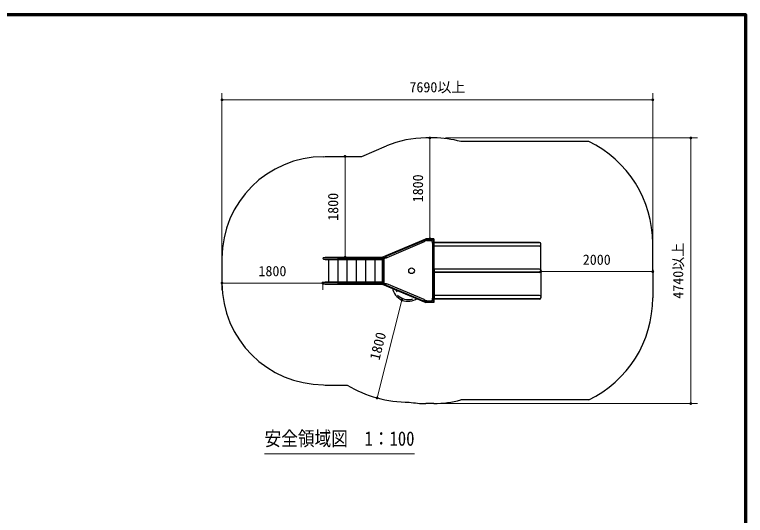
# Model space of a CAD drawing. Units: millimetres on the paper, enlarged 30 times, with parts at other scales. Extents: x 450 to 12150, y 450 to 8460.
# Drawn here: x 8237 to 12150, y 5779 to 8460 of the extents above; entities that cross this region are included whole.
import ezdxf
from ezdxf.enums import TextEntityAlignment as Align

# ---------------------------------------------------------------- set-up
doc = ezdxf.new("R2010")
doc.units = ezdxf.units.MM
doc.header["$LTSCALE"] = 30
for name, color, linetype, lineweight in [('D-STR-DIM\u3000寸法線、寸法値', 7, 'Continuous', 13), ('D-STR-TXT\u3000文字列', 7, 'Continuous', 13), ('D-STR\u3000構造物外形線', 1, 'Continuous', 25), ('D-TTL', 7, 'Continuous', 70)]:
    doc.layers.add(name, color=color, linetype=linetype, lineweight=lineweight)
doc.styles.add('ＭＳ ゴシック', font='')
doc.styles.get('ＭＳ ゴシック').set_extended_font_data('MS Gothic')

# ---------------------------------------------------------------- blocks, each defined once
blk = doc.blocks.new('filled_dot')
at = {"color": 0, "linetype": 'Continuous', "lineweight": -2, "const_width": 1.25}
blk.add_lwpolyline([(-0.625, 0, 1), (0.625, 0, 1)], format="xyb", close=True, dxfattribs=at)

msp = doc.modelspace()

# ---------------------------------------------------------------- linework, layer by layer
at = {"layer": 'D-STR-DIM\u3000寸法線、寸法値'}
for p, q in [((9347.56, 7136.98), (9347.56, 8039.73)), ((11654.16, 7141.48), (11654.16, 8039.73)), ((9347.56, 8003.73), (11654.16, 8003.73)), ((10460.61, 7259.98), (10460.61, 7799.98)), ((10543.67, 7799.82), (11893.69, 7799.82)), ((11857.69, 7799.82), (11857.69, 6377.98)), ((10006.5, 7160.98), (10006.5, 7700.98)), ((10006.5, 7700.98), (10042.5, 7700.98)), ((10006.5, 7160.98), (9970.5, 7160.98)), ((11054.16, 7084.02), (11654.16, 7084.02)), ((11054.16, 7084.02), (11054.16, 7048.02)), ((11654.16, 7084.02), (11654.16, 7048.02)), ((9887.56, 7022.98), (9347.56, 7022.98)), ((9347.56, 7022.98), (9347.56, 6986.98)), ((9887.56, 7022.98), (9887.56, 6986.98)), ((10310.69, 6932.06), (10177.61, 6407.83)), ((10508.61, 6377.98), (11893.69, 6377.98))]:
    msp.add_line(p, q, dxfattribs=at)
at = {"layer": 'D-STR-TXT\u3000文字列'}
msp.add_line((9575.36, 6107.97), (10377.6, 6107.97), dxfattribs=at)
at = {"layer": 'D-STR\u3000構造物外形線'}
for p, q in [((10482.36, 7799.98), (10438.87, 7799.98)), ((10095.81, 7700.98), (10227.83, 7757.04)), ((11311.06, 7780.48), (10626.16, 7780.48)), ((9891.64, 7699.06), (9899.18, 7700.98)), ((9899.18, 7700.98), (10095.81, 7700.98)), ((10205.7, 7160.98), (10438.87, 7259.98)), ((10227.27, 7166.03), (10426.09, 7250.45)), ((10429.28, 7242.93), (10230.46, 7158.52)), ((10482.36, 7259.98), (10438.87, 7259.98)), ((10444.86, 7258.06), (10466.85, 7258.06)), ((10444.86, 7249.9), (10466.85, 7249.9)), ((10474.2, 7242.55), (10474.2, 6935.41)), ((10482.36, 7259.98), (10482.36, 6917.98)), ((10484.16, 7079.98), (10484.16, 7238.98)), ((11048.16, 7240.48), (10485.66, 7240.48)), ((11048.16, 7238.98), (10485.66, 7238.98)), ((11048.16, 7220.98), (10485.66, 7220.98)), ((11054.16, 7084.48), (11054.16, 7234.48)), ((11654.16, 7084.48), (11654.16, 7234.48)), ((9899.18, 7159.06), (9899.18, 7160.98)), ((9899.18, 7160.98), (10205.69, 7160.98)), ((10167.41, 7159.06), (10167.41, 7160.98)), ((10205.69, 7159.06), (10205.69, 7160.98)), ((10205.69, 7160.98), (10205.69, 7016.98)), ((10205.7, 7159.06), (10205.7, 7160.98)), ((10205.7, 7160.98), (10205.7, 7019.6)), ((9347.56, 7154.98), (9347.56, 7022.98)), ((9891.64, 7159.06), (10207.61, 7159.06)), ((9891.64, 7150.9), (10207.61, 7150.9)), ((9899.18, 7150.9), (9899.18, 7148.98)), ((9899.18, 7148.98), (10205.69, 7148.98)), ((9919.63, 7028.98), (9919.63, 7148.98)), ((10211.69, 7159.06), (9965.69, 7159.06)), ((10207.61, 7150.9), (9965.69, 7150.9)), ((9969.13, 7028.98), (9969.13, 7148.98)), ((10018.63, 7028.98), (10018.63, 7148.98)), ((10068.13, 7028.98), (10068.13, 7148.98)), ((10117.63, 7028.98), (10117.63, 7148.98)), ((10167.41, 7148.98), (10167.41, 7150.9)), ((10167.77, 7028.98), (10167.77, 7148.98)), ((10205.69, 7158.95), (10205.69, 7019.01)), ((10205.69, 7148.98), (10205.69, 7150.9)), ((10205.7, 7148.98), (10205.7, 7150.9)), ((10207.61, 7154.98), (10207.61, 7022.98)), ((10215.77, 7022.98), (10215.77, 7154.98)), ((10484.16, 7097.98), (10484.16, 6938.98)), ((11048.16, 7097.98), (10485.66, 7097.98)), ((11048.16, 7096.48), (10485.66, 7096.48)), ((11054.16, 7093.48), (11054.16, 6943.48)), ((11654.16, 7093.48), (11654.16, 6943.48)), ((11048.16, 7081.48), (10485.66, 7081.48)), ((11048.16, 7079.98), (10485.66, 7079.98)), ((9891.64, 7027.06), (10207.61, 7027.06)), ((9891.64, 7018.9), (10211.69, 7018.9)), ((9899.18, 7027.06), (9899.18, 7028.98)), ((9899.18, 7028.98), (10205.69, 7028.98)), ((9899.18, 7018.9), (9899.18, 7016.98)), ((9899.18, 7016.98), (10205.69, 7016.98)), ((10207.61, 7027.06), (9965.69, 7027.06)), ((10211.7, 7018.9), (9965.69, 7018.9)), ((10167.41, 7027.06), (10167.41, 7028.98)), ((10167.41, 7016.98), (10167.41, 7018.9)), ((10205.69, 7027.06), (10205.69, 7028.98)), ((10205.69, 7016.98), (10205.69, 7018.9)), ((10205.69, 7016.98), (10438.86, 6917.98)), ((10205.7, 7027.06), (10205.7, 7028.98)), ((10227.27, 7011.93), (10426.09, 6927.52)), ((10429.28, 6935.03), (10230.46, 7019.45)), ((10444.86, 6928.06), (10466.85, 6928.06)), ((11048.16, 6956.98), (10485.66, 6956.98)), ((11048.16, 6938.98), (10485.66, 6938.98)), ((11048.16, 6937.48), (10485.66, 6937.48)), ((10482.36, 6917.98), (10438.86, 6917.98)), ((10444.86, 6919.9), (10466.85, 6919.9)), ((9891.64, 6478.9), (9899.18, 6476.98)), ((9899.18, 6476.98), (10018.03, 6476.98)), ((10482.36, 6377.98), (10438.86, 6377.98)), ((11311.06, 6397.48), (10626.16, 6397.48))]:
    msp.add_line(p, q, dxfattribs=at)
at = {"layer": 'D-STR\u3000構造物外形線', "color": 7}
for p, q in [((10466.85, 7249.9), (10466.85, 7258.06)), ((10474.2, 7242.55), (10482.36, 7242.55)), ((10466.85, 6928.06), (10466.85, 6919.9)), ((10474.2, 6935.41), (10482.36, 6935.41))]:
    msp.add_line(p, q, dxfattribs=at)
at = {"layer": 'D-STR\u3000構造物外形線'}
for points in [[(10431.44, 7248.28), (10439.72, 7251.8), (10439.14, 7253.18), (10430.85, 7249.67)], [(10441.69, 7251.01), (10433.41, 7247.49), (10432.82, 7248.87), (10441.11, 7252.39)], [(10482.36, 6938.98), (10484.16, 6938.98), (10484.16, 7238.98), (10482.36, 7238.98)], [(10225.11, 7160.68), (10216.82, 7157.16), (10216.24, 7158.54), (10224.52, 7162.06)], [(10216.03, 7155.2), (10224.31, 7158.71), (10223.73, 7160.09), (10215.44, 7156.58)], [(10216.03, 7022.77), (10224.31, 7019.25), (10223.73, 7017.87), (10215.44, 7021.39)], [(10225.11, 7017.28), (10216.82, 7020.8), (10216.24, 7019.42), (10224.52, 7015.9)], [(10431.44, 6929.68), (10439.72, 6926.16), (10439.14, 6924.78), (10430.85, 6928.3)], [(10441.69, 6926.96), (10433.41, 6930.48), (10432.82, 6929.09), (10441.11, 6925.58)]]:
    msp.add_lwpolyline(points, close=True, dxfattribs=at)
for centre, radius in [((10478.28, 7238.98), 4.08), ((10362.36, 7088.98), 15.24), ((10478.28, 6938.98), 4.08)]:
    msp.add_circle(centre, radius, dxfattribs=at)
for centre, radius, start, end in [((10438.87, 7259.98), 540, 90, 113.00491), ((10482.36, 7259.98), 540, 74.55551, 90), ((11048.16, 7234.48), 606, 0, 64.28852), ((9891.64, 7154.98), 544.08, 90, 180), ((10427.69, 7246.69), 4.08, 293.00491, 113.00491), ((10444.86, 7253.98), 4.08, 90, 270), ((10485.66, 7238.98), 1.5, 90, 180), ((10485.66, 7237.48), 1.5, 90, 180), ((11048.16, 7234.48), 6, 0, 90), ((11048.16, 7232.98), 6, 0, 90), ((10485.66, 7222.48), 1.5, 180, 270), ((11048.16, 7226.98), 6, 270, 0), ((10228.86, 7162.28), 4.08, 113.00491, 293.00491), ((9891.64, 7154.98), 4.08, 90, 270), ((10211.69, 7154.98), 4.08, 0, 180), ((10485.66, 7096.48), 1.5, 90, 180), ((10485.66, 7094.98), 1.5, 90, 180), ((10485.66, 7082.98), 1.5, 180, 270), ((11048.16, 7091.98), 6, 0, 90), ((11048.16, 7090.48), 6, 0, 90), ((11048.16, 7087.48), 6, 270, 0), ((11048.16, 7085.98), 6, 270, 0), ((10485.66, 7081.48), 1.5, 180, 270), ((9891.64, 7022.98), 544.08, 180, 270), ((9891.64, 7022.98), 4.08, 90, 270), ((10211.69, 7022.98), 4.08, 180, 0), ((10228.86, 7015.69), 4.08, 66.99509, 246.99509), ((10343.91, 7010.3), 85, 188.23269, 305.75749), ((10344.51, 7021.87), 76, 205.12682, 217.38394), ((10343.91, 7010.3), 76, 222.57884, 289.49693), ((10427.69, 6931.28), 4.08, 246.99509, 66.99509), ((10444.86, 6923.98), 4.08, 90, 270), ((10485.66, 6955.48), 1.5, 90, 180), ((10485.66, 6940.48), 1.5, 180, 270), ((10485.66, 6938.98), 1.5, 180, 270), ((11048.16, 6950.98), 6, 0, 90), ((11048.16, 6944.98), 6, 270, 0), ((11048.16, 6943.48), 6, 270, 0), ((11048.16, 6943.48), 606, 295.71148, 0), ((10343.91, 7010.3), 625, 238.57355, 270.56536), ((10438.86, 6917.98), 540, 260.53639, 270), ((10482.36, 6917.98), 540, 270, 285.44449)]:
    msp.add_arc(centre, radius, start, end, dxfattribs=at)
at = {"layer": 'D-STR\u3000構造物外形線', "color": 7}
for centre, radius, start, end in [((10466.85, 7242.55), 15.51, 0, 90), ((10466.85, 7242.55), 7.35, 0, 90), ((10466.85, 6935.41), 7.35, 270, 360), ((10466.85, 6935.41), 15.51, 270, 0)]:
    msp.add_arc(centre, radius, start, end, dxfattribs=at)
at = {"layer": 'D-TTL'}
msp.add_lwpolyline([(450, 450), (450, 8460), (12150, 8460), (12150, 450)], close=True, dxfattribs=at)

# ---------------------------------------------------------------- block references
at = {"layer": 'D-STR-DIM\u3000寸法線、寸法値', "xscale": 6, "yscale": 6}
for p in [(9347.56, 8003.73), (11054.16, 7084.02), (9347.56, 7022.98)]:
    msp.add_blockref('filled_dot', p, dxfattribs=at)
for p, rotation in [((11654.16, 8003.73), 180), ((10460.61, 7799.98), 270), ((11857.69, 7799.82), 270), ((10006.5, 7700.98), 270), ((10460.61, 7259.98), 90), ((10006.5, 7160.98), 90), ((11654.16, 7084.02), 180), ((9887.56, 7022.98), 180), ((10310.69, 6932.06), 255.8), ((10177.61, 6407.83), 75.8), ((11857.69, 6377.98), 90)]:
    msp.add_blockref('filled_dot', p, dxfattribs=dict(at, rotation=rotation))

# ---------------------------------------------------------------- texts
at = {"layer": 'D-STR-DIM\u3000寸法線、寸法値', "style": 'ＭＳ ゴシック'}
for s, p in [('7690以上', (10500.86, 8071.67)), ('2000', (11354.16, 7148.15)), ('1800', (9617.56, 7087.12))]:
    msp.add_text(s, height=54.99, dxfattribs=at).set_placement(p, align=Align.MIDDLE_CENTER)
for s, rotation, p in [('1800', 90, (10396.48, 7529.98)), ('1800', 90, (9942.37, 7430.98)), ('4740以上', 90, (11789.75, 7088.9)), ('1800', 75.756, (10181.99, 6685.73))]:
    msp.add_text(s, height=54.99, rotation=rotation, dxfattribs=at).set_placement(p, align=Align.MIDDLE_CENTER)
at = {"layer": 'D-STR-TXT\u3000文字列', "style": 'ＭＳ ゴシック', "width": 0.85}
msp.add_text('安全領域図\u30001：100', height=76.98, dxfattribs=at).set_placement((9575.36, 6128.97), align=Align.BOTTOM_LEFT)

doc.saveas('drawing.dxf')
